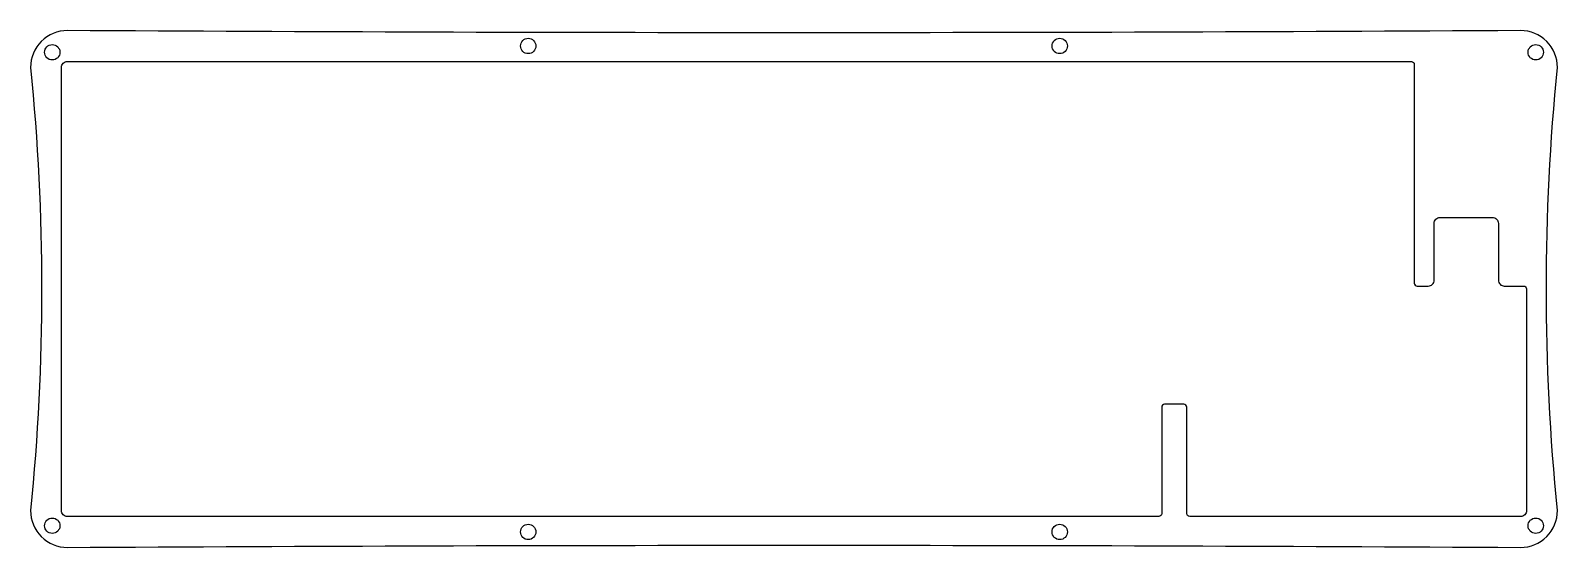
# Model space of a CAD drawing. Header units: millimetres. Extents: x 4 to 263, y -53 to 34.
import ezdxf

# ---------------------------------------------------------------- set-up
doc = ezdxf.new("R2010")
doc.units = ezdxf.units.MM
doc.layers.get('0').update_dxf_attribs({"linetype": 'CONTINUOUS'})

msp = doc.modelspace()

# ---------------------------------------------------------------- linework, layer by layer
for points in [[(10.03, -53.37, -0.003041), (256.68, -53.37, 0.414214), (262.93, -47.12, -0.049874), (262.93, 28.07, 0.414214), (256.68, 34.32, -0.003041), (10.03, 34.32, 0.414214), (3.78, 28.07, -0.049874), (3.78, -47.12, 0.414214)], [(238.63, -8.52, 0.414214), (239.13, -9.02), (241, -9.02, 0.414214), (242, -8.02), (242, 1.6, -0.414214), (243, 2.6), (251.9, 2.6, -0.414214), (252.9, 1.6), (252.9, -8.02, 0.414214), (253.9, -9.02), (257.18, -9.02, -0.414214), (257.68, -9.52), (257.68, -47.12, -0.414214), (256.68, -48.12), (200.52, -48.12, -0.414214), (200.02, -47.62), (200.02, -29.58, 0.414218), (199.52, -29.08), (196.26, -29.08, 0.414209), (195.76, -29.58), (195.76, -47.62, -0.414214), (195.26, -48.12), (10.03, -48.12, -0.414214), (9.03, -47.12), (9.03, 28.07, -0.414214), (10.03, 29.07), (238.13, 29.07, -0.414214), (238.63, 28.57)]]:
    msp.add_lwpolyline(points, format="xyb", close=True)
for centre in [(7.47, 30.63), (88.25, 31.7), (178.45, 31.7), (259.24, 30.63), (7.47, -49.68), (259.24, -49.68), (88.25, -50.74), (178.45, -50.74)]:
    msp.add_circle(centre, 1.3)

doc.saveas('drawing.dxf')
